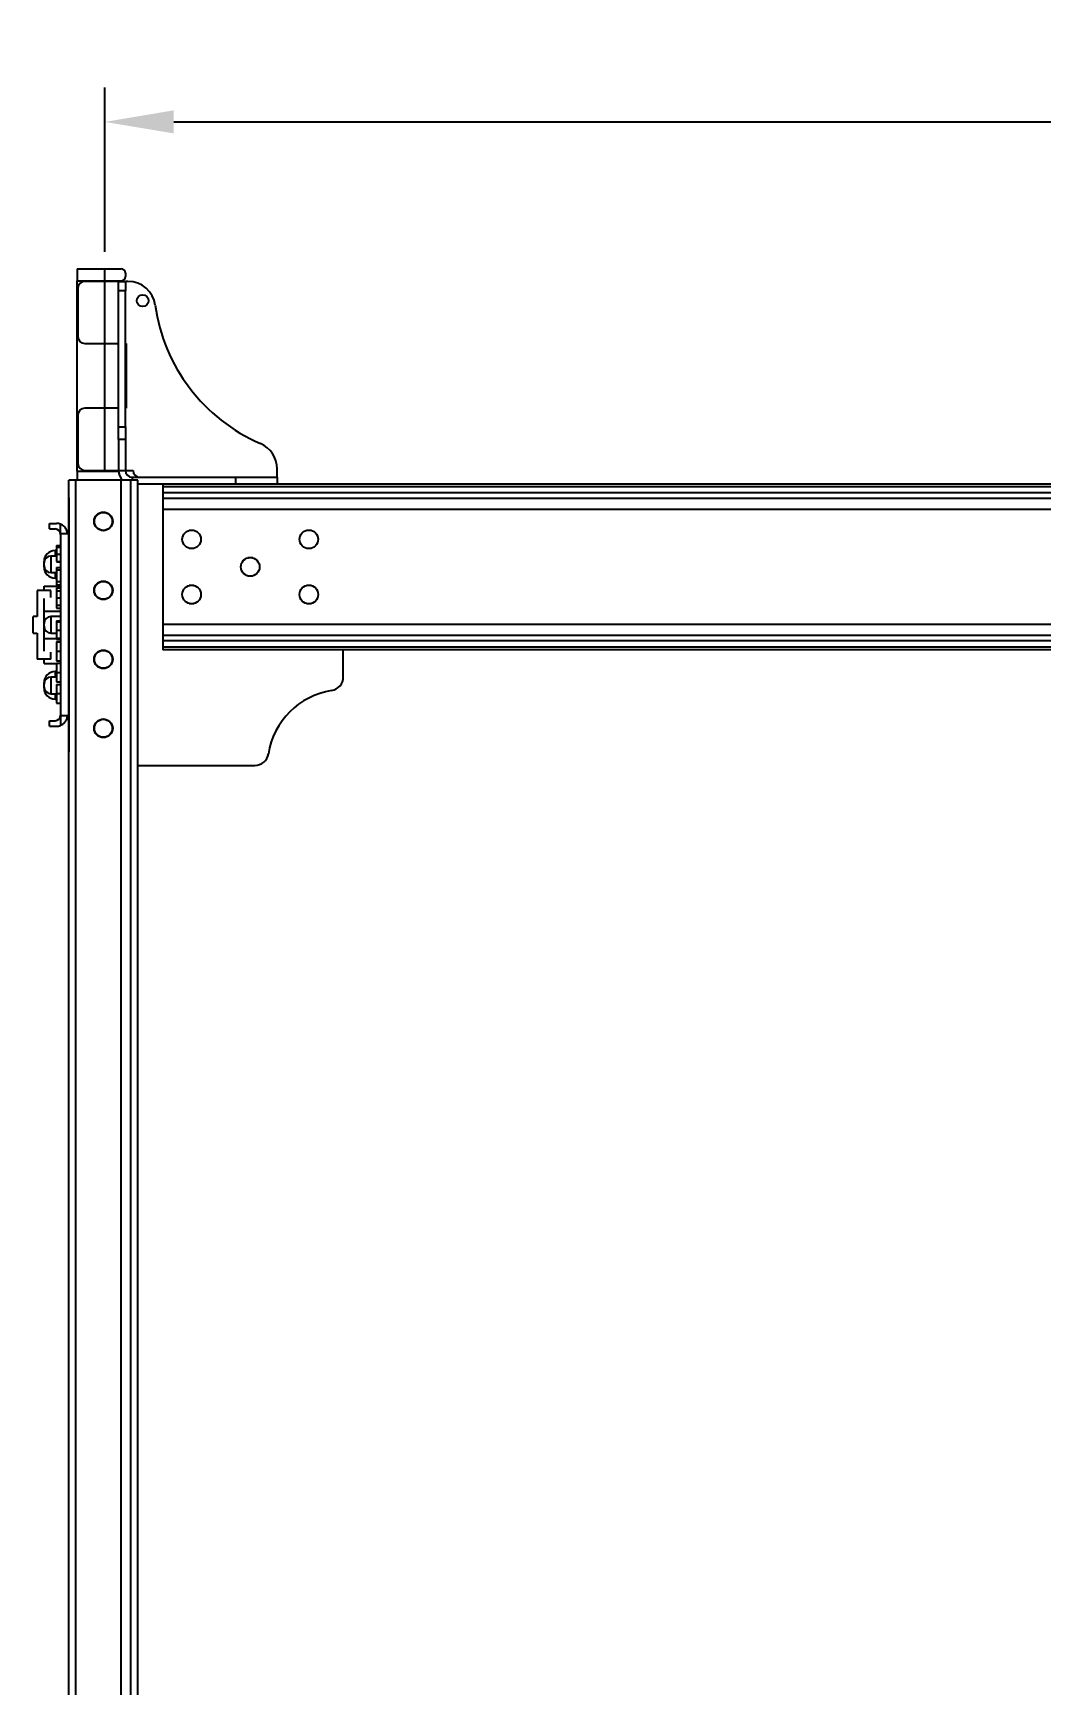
# Model space of a CAD drawing. Header units: millimetres. Extents: x 413 to 4103, y 240 to 5399.
# Drawn here: x 415 to 1146, y 2819 to 4017 of the extents above; entities that cross this region are included whole.
import ezdxf

# ---------------------------------------------------------------- set-up
doc = ezdxf.new("R2010")
doc.units = ezdxf.units.MM
doc.set_wipeout_variables(frame=1)
doc.styles.get("Standard").update_dxf_attribs({"font": 'verdanai.ttf'})
doc.dimstyles.new('DimStyleALP', dxfattribs={"dimscale": 20, "dimtxt": 2.5, "dimasz": 2.5, "dimexe": 1.25, "dimexo": 0.625, "dimtad": 1, "dimdsep": 46, "dimtxsty": 'Standard', "dimcen": 2.5, "dimclrd": 60, "dimclre": 60, "dimadec": 0, "dimazin": 0, "dimtfac": 1, "dimtofl": 0, "dimtmove": 0, "dimatfit": 3, "dimfxl": 1, "dimarcsym": 0})

# ---------------------------------------------------------------- blocks, each defined once
blk = doc.blocks.new('*D13')
at = {"color": 60, "linetype": 'ByBlock', "lineweight": -2, "transparency": 16777216}
for p, q in [((-830, 3258.5), (-830, 3377.6)), ((830, 3258.5), (830, 3377.6)), ((-780, 3352.6), (780, 3352.6))]:
    blk.add_line(p, q, dxfattribs=at)
at = {"color": 60, "transparency": 16777216}
for points in [[(-780, 3361), (-780, 3344.3), (-830, 3352.6)], [(780, 3361), (780, 3344.3), (830, 3352.6)]]:
    blk.add_solid(points, dxfattribs=at)
at = {"layer": 'Defpoints', "color": 0, "transparency": 16777216}
for p in [(830, 3352.6), (-830, 3246), (830, 3246)]:
    blk.add_point(p, dxfattribs=at)
at = {"color": 0, "transparency": 16777216, "insert": (0, 3390.6), "char_height": 50, "attachment_point": 5}
blk.add_mtext('1660', dxfattribs=at)
blk = doc.blocks.new('AABBDüzPalangaSüspÖn')
at = {"color": 7, "linetype": 'Continuous', "lineweight": 25}
for p, q in [((-850, 3246), (-850, 3237.5)), ((-850, 3246), (-818, 3246)), ((-850, 3237.5), (-818, 3237.5)), ((-850, 3099.5), (-850, 3237.5)), ((-820, 3237), (-844.5, 3237)), ((-820, 3237.5), (-820, 3237)), ((-820, 3237), (-815, 3237)), ((-820, 3230.032), (-820, 3237)), ((-815, 3243), (-815, 3240.5)), ((-813.142, 3237), (-815, 3237)), ((-815, 3237), (-815, 3230.032)), ((-849.5, 3232), (-849.5, 3197)), ((-815, 3230.032), (-820, 3230.032)), ((-820, 3131.438), (-820, 3230.032)), ((-815, 3131.438), (-815, 3230.032)), ((-844.5, 3192), (-820, 3192)), ((-815, 3192), (-814.5, 3192)), ((-814.5, 3192), (-814.5, 3145)), ((-849.5, 3140), (-849.5, 3105)), ((-820, 3145), (-844.5, 3145)), ((-814.5, 3145), (-815, 3145)), ((-820, 3131.438), (-815, 3131.438)), ((-820, 3122.342), (-820, 3131.438)), ((-815, 3131.438), (-815, 3122.342)), ((-815, 3122.342), (-820, 3122.342)), ((-820, 3122.342), (-820, 3100)), ((-815, 3122.342), (-815, 3100)), ((-856, -207), (-856, 3093)), ((-851, 3093), (-856, 3093)), ((-851, -207), (-851, 3093)), ((-818, 3093), (-851, 3093)), ((-850, 3099.5), (-819.987, 3099.5)), ((-850, 3099.5), (-850, 3093)), ((-844.5, 3100), (-820, 3100)), ((-820, 3100), (-820, 3099.5)), ((-820, 3100), (-815, 3100)), ((-818, -207), (-818, 3093)), ((-811, 3093), (-818, 3093)), ((-815, 3100), (-809.5, 3100)), ((-811, -207), (-811, 3093)), ((-806, 3093), (-811, 3093)), ((-810, 3095), (-735, 3095)), ((-806, -207), (-806, 3093)), ((-788, 3090), (-806, 3090)), ((788, 3090), (-788, 3090)), ((-788, 3090), (-788, 3088.111)), ((-735, 3090), (-735, 3095)), ((-735, 3095), (-705, 3095)), ((-705, 3095), (-705, 3101.118)), ((-705, 3095), (-705, 3090)), ((-856, 3080), (-856, 2896)), ((788, 3088.111), (-788, 3088.111)), ((-788, 3088.111), (-788, 3083.636)), ((788, 3083.636), (-788, 3083.636)), ((-788, 3083.636), (-788, 3079.694)), ((788, 3079.694), (-788, 3079.694)), ((-788, 3079.694), (-788, 3071.737)), ((788, 3071.737), (-788, 3071.737)), ((-788, 3071.737), (-788, 2988.262)), ((-870, 3057.5), (-870, 3061.5)), ((-870, 3061.5), (-865, 3061.5)), ((-870, 3057.5), (-866, 3057.5)), ((-862, 3054), (-862, 3060.916)), ((-862, 3054), (-862, 2922)), ((-856, 3054), (-862, 3054)), ((-765.18, 3056.5), (-768.82, 3056.5)), ((-680.18, 3056.5), (-683.82, 3056.5)), ((-865, 3041.9), (-866, 3041.9)), ((-865, 3045.564), (-862, 3045.564)), ((-865, 3045.564), (-865, 3044.282)), ((-865, 3044.282), (-862, 3044.282)), ((-768.82, 3043.5), (-765.18, 3043.5)), ((-683.82, 3043.5), (-680.18, 3043.5)), ((-874, 3032.9), (-874, 3033.9)), ((-874, 3030.9), (-874, 3032.9)), ((-874, 3029.9), (-874, 3030.9)), ((-865, 3037.9), (-869, 3037.9)), ((-865, 3039.354), (-862, 3039.354)), ((-865, 3034.026), (-862, 3034.026)), ((-865, 3033.769), (-862, 3033.769)), ((-722.68, 3036.5), (-726.32, 3036.5)), ((-869, 3025.9), (-865, 3025.9)), ((-866, 3021.9), (-865, 3021.9)), ((-865, 3029.667), (-865, 3027.872)), ((-865, 3029.667), (-862, 3029.667)), ((-865, 3027.872), (-862, 3027.872)), ((-865, 3027.872), (-865, 3019.534)), ((-865, 3019.534), (-862, 3019.534)), ((-865, 3019.534), (-865, 3016.974)), ((-726.32, 3023.5), (-722.68, 3023.5)), ((-879, 3013), (-879, 2994)), ((-869, 3013), (-879, 3013)), ((-874, 3016.096), (-862, 3016.096)), ((-874, 3013), (-874, 3016.096)), ((-874, 2997.935), (-874, 3007.153)), ((-869, 3007.724), (-869, 3013)), ((-865, 3016.974), (-862, 3016.974)), ((-865, 3016.974), (-865, 3016.205)), ((-865, 3016.205), (-862, 3016.205)), ((-865, 3014.795), (-865, 3012.74)), ((-865, 3014.795), (-862, 3014.795)), ((-865, 3012.74), (-865, 3007.483)), ((-865, 3012.74), (-862, 3012.74)), ((-865, 3007.483), (-862, 3007.483)), ((-865, 3007.483), (-865, 3002.235)), ((-765.18, 3016.5), (-768.82, 3016.5)), ((-680.18, 3016.5), (-683.82, 3016.5)), ((-879, 2994), (-882, 2994)), ((-882, 2982), (-882, 2994)), ((-874, 2997.935), (-862, 2997.935)), ((-874, 2989), (-874, 2997.935)), ((-862, 2994), (-869, 2994)), ((-865, 3002.235), (-862, 3002.235)), ((-865, 3002.235), (-865, 3000.179)), ((-865, 3000.179), (-862, 3000.179)), ((-768.82, 3003.5), (-765.18, 3003.5)), ((-683.82, 3003.5), (-680.18, 3003.5)), ((-874, 2987), (-874, 2989)), ((-874, 2978.064), (-874, 2987)), ((-865, 2990.949), (-862, 2990.949)), ((-865, 2990.949), (-865, 2990.354)), ((-865, 2990.179), (-862, 2990.179)), ((-865, 2984.226), (-862, 2984.226)), ((788, 2988.262), (-788, 2988.262)), ((-788, 2988.262), (-788, 2980.306)), ((-882, 2982), (-879, 2982)), ((-879, 2982), (-879, 2963)), ((-874, 2968.847), (-874, 2978.064)), ((-869, 2982), (-865, 2982)), ((-865, 2978.385), (-862, 2978.385)), ((-865, 2977.359), (-862, 2977.359)), ((-865, 2975.564), (-862, 2975.564)), ((788, 2980.306), (-788, 2980.306)), ((-788, 2980.306), (-788, 2976.364)), ((788, 2976.364), (-788, 2976.364)), ((-788, 2976.364), (-788, 2971.889)), ((788, 2971.889), (-788, 2971.889)), ((-788, 2971.889), (-788, 2970)), ((-869, 2963), (-879, 2963)), ((-874, 2959.903), (-874, 2963)), ((-874, 2959.903), (-865, 2959.903)), ((-869, 2963), (-869, 2968.276)), ((-865, 2968.877), (-862, 2968.877)), ((-865, 2961.974), (-862, 2961.974)), ((-865, 2960.179), (-862, 2960.179)), ((-112.5, 2970), (-788, 2970)), ((-657, 2950.226), (-657, 2970)), ((-874, 2945.1), (-874, 2946.1)), ((-865, 2950.1), (-869, 2950.1)), ((-865, 2954.1), (-866, 2954.1)), ((-865, 2953.493), (-862, 2953.493)), ((-865, 2946.59), (-862, 2946.59)), ((-874, 2943.1), (-874, 2945.1)), ((-874, 2942.1), (-874, 2943.1)), ((-869, 2938.1), (-865, 2938.1)), ((-866, 2934.1), (-865, 2934.1)), ((-865, 2944.795), (-862, 2944.795)), ((-865, 2938.108), (-862, 2938.108)), ((-865, 2931.205), (-862, 2931.205)), ((-870, 2914.5), (-870, 2918.5)), ((-870, 2918.5), (-866, 2918.5)), ((-870, 2914.5), (-865, 2914.5)), ((-856, 2922), (-862, 2922)), ((-862, 2922), (-862, 2915.084)), ((-806, 2886), (-721.226, 2886))]:
    blk.add_line(p, q, dxfattribs=at)
blk.add_line((-830, 3100), (-830, 3246))
at = {"color": 8, "linetype": 'Continuous', "lineweight": 25}
for p, q in [((-810, 3095), (-810, 3093)), ((-866, 3041.9), (-866, 3037.9)), ((-869, 3037.9), (-869, 3025.9)), ((-866, 3025.9), (-866, 3021.9)), ((-869, 2994), (-869, 2982)), ((-874, 2978.064), (-865, 2978.064)), ((-869, 2950.1), (-869, 2938.1)), ((-866, 2954.1), (-866, 2950.1)), ((-866, 2938.1), (-866, 2934.1))]:
    blk.add_line(p, q, dxfattribs=at)
at = {"color": 7, "linetype": 'Continuous', "lineweight": 25}
for centre, radius in [((-802.5, 3223), 4.25), ((-831, 3063), 6.75), ((-831, 3063), 6.5), ((-767, 3050), 6.75), ((-682, 3050), 6.75), ((-724.5, 3030), 6.75), ((-831, 3013), 6.75), ((-831, 3013), 6.5), ((-767, 3010), 6.75), ((-682, 3010), 6.75), ((-831, 2963), 6.75), ((-831, 2963), 6.5), ((-831, 2913), 6.75), ((-831, 2913), 6.5)]:
    blk.add_circle(centre, radius, dxfattribs=at)
for centre, radius, start, end in [((-818, 3243), 3, 0, 90), ((-844.5, 3232), 5, 90, 180), ((-818, 3240.5), 3, 270, 0), ((-813.142, 3217), 20, 7.771673, 90), ((-666.599, 3237), 127.901, 187.771673, 246.742456), ((-844.5, 3197), 5, 180, 270), ((-844.5, 3140), 5, 90, 180), ((-725, 3101.118), 20, 0, 66.742456), ((-844.5, 3105), 5, 180, 270), ((-810, 3100), 10, 180, 224.427004), ((-810, 3100), 5, 180, 270), ((-804.5, 3100), 5, 180, 270), ((-866, 3053.5), 4, 0, 90), ((-865, 3053.5), 8, 67.975687, 90), ((-866, 3033.9), 8, 90, 180), ((-869, 3032.9), 5, 90, 180), ((-869, 3030.9), 5, 180, 270), ((-866, 3029.9), 8, 180, 270), ((-869, 2989), 5, 90, 180), ((-869, 2987), 5, 180, 270), ((-866, 2946.1), 8, 90, 180), ((-869, 2945.1), 5, 90, 180), ((-667, 2950.226), 10, 278.849883, 0), ((-869, 2943.1), 5, 180, 270), ((-866, 2942.1), 8, 180, 270), ((-657, 2886), 55, 98.849883, 171.150117), ((-866, 2922.5), 4, 270, 0), ((-865, 2922.5), 8, 270, 292.024313), ((-721.226, 2896), 10, 270, 351.150117)]:
    blk.add_arc(centre, radius, start, end, dxfattribs=at)
for points, knots in [([(-857.089, 3054), (-857.171, 3054.765), (-857.352, 3056.468), (-858.822, 3058.829), (-860.586, 3060.287), (-861.726, 3060.794), (-862, 3060.916)], [0, 0, 0, 0, 0.26956254, 0.59955432, 0.90368398, 1, 1, 1, 1]), ([(-865, 3044.282), (-865, 3044.194), (-865, 3044.019), (-865, 3042.659), (-865, 3041.023), (-865, 3039.91), (-865, 3039.354)], [0, 0, 0, 0, 0.27947608, 0.55880351, 0.77935783, 1, 1, 1, 1]), ([(-865, 3039.354), (-865, 3038.738), (-865, 3037.506), (-865, 3035.576), (-865, 3034.614), (-865, 3034.026)], [0, 0, 0, 0, 0.27980282, 0.55948941, 1, 1, 1, 1]), ([(-865, 2990.179), (-865, 2989.949), (-865, 2989.489), (-865, 2987.96), (-865, 2986.111), (-865, 2984.855), (-865, 2984.226)], [0, 0, 0, 0, 0.28028774, 0.55967926, 0.77974661, 1, 1, 1, 1]), ([(-865, 2984.226), (-865, 2983.416), (-865, 2981.797), (-865, 2979.86), (-865, 2978.63), (-865, 2978.466), (-865, 2978.385)], [0, 0, 0, 0, 0.28008485, 0.55986796, 0.78009917, 1, 1, 1, 1]), ([(-865, 2978.553), (-865, 2978.171), (-865, 2977.487), (-865, 2977.398), (-865, 2977.359)], [0, 0, 0, 0, 0.55945945, 1, 1, 1, 1]), ([(-865, 2975.564), (-865, 2975.549), (-865, 2975.52), (-865, 2975.227), (-865, 2974.561), (-865, 2973.527), (-865, 2972.228), (-865, 2970.631), (-865, 2969.462), (-865, 2968.877)], [0, 0, 0, 0, 0.166974531, 0.333874551, 0.500518638, 0.625540141, 0.750389779, 0.875198736, 1, 1, 1, 1]), ([(-865, 2968.877), (-865, 2968.288), (-865, 2967.111), (-865, 2965.497), (-865, 2964.176), (-865, 2962.906), (-865, 2962.068), (-865, 2962.006), (-865, 2961.974)], [0, 0, 0, 0, 0.12492455, 0.24984953, 0.37482643, 0.49993678, 0.74954449, 1, 1, 1, 1]), ([(-865, 2960.179), (-865, 2960.165), (-865, 2960.135), (-865, 2959.842), (-865, 2959.177), (-865, 2958.142), (-865, 2956.843), (-865, 2955.247), (-865, 2954.077), (-865, 2953.493)], [0, 0, 0, 0, 0.16697453, 0.33387456, 0.50051865, 0.62554009, 0.75038977, 0.87519875, 1, 1, 1, 1]), ([(-865, 2953.493), (-865, 2952.904), (-865, 2951.726), (-865, 2950.112), (-865, 2948.791), (-865, 2947.521), (-865, 2946.684), (-865, 2946.621), (-865, 2946.59)], [0, 0, 0, 0, 0.12492451, 0.24984953, 0.37482643, 0.49993676, 0.74954448, 1, 1, 1, 1]), ([(-865, 2944.795), (-865, 2944.78), (-865, 2944.751), (-865, 2944.457), (-865, 2943.792), (-865, 2942.758), (-865, 2941.459), (-865, 2939.862), (-865, 2938.693), (-865, 2938.108)], [0, 0, 0, 0, 0.16697452, 0.33387454, 0.50051862, 0.62554005, 0.75038973, 0.87519868, 1, 1, 1, 1]), ([(-865, 2938.108), (-865, 2937.519), (-865, 2936.341), (-865, 2934.727), (-865, 2933.407), (-865, 2932.136), (-865, 2931.299), (-865, 2931.236), (-865, 2931.205)], [0, 0, 0, 0, 0.124924493, 0.24984949, 0.374826348, 0.499936708, 0.749544459, 1, 1, 1, 1]), ([(-862, 2915.084), (-861.213, 2915.494), (-859.641, 2916.315), (-857.998, 2918.391), (-857.169, 2920.367), (-857.083, 2921.596), (-857.054, 2922)], [0, 0, 0, 0, 0.28263503, 0.56491856, 0.85704191, 1, 1, 1, 1])]:
    blk.add_open_spline(points, degree=3, knots=knots, dxfattribs=at)
dim = blk.add_linear_dim(base=(830, 3352.618), p1=(-830, 3246), p2=(830, 3246), dimstyle='DimStyleALP')
dim.commit()
dim.dimension.update_dxf_attribs({"geometry": '*D13', "text_midpoint": (0, 3390.647)})

msp = doc.modelspace()

# ---------------------------------------------------------------- block references
msp.add_blockref('AABBDüzPalangaSüspÖn', (1297, 600))

doc.saveas('drawing.dxf')
